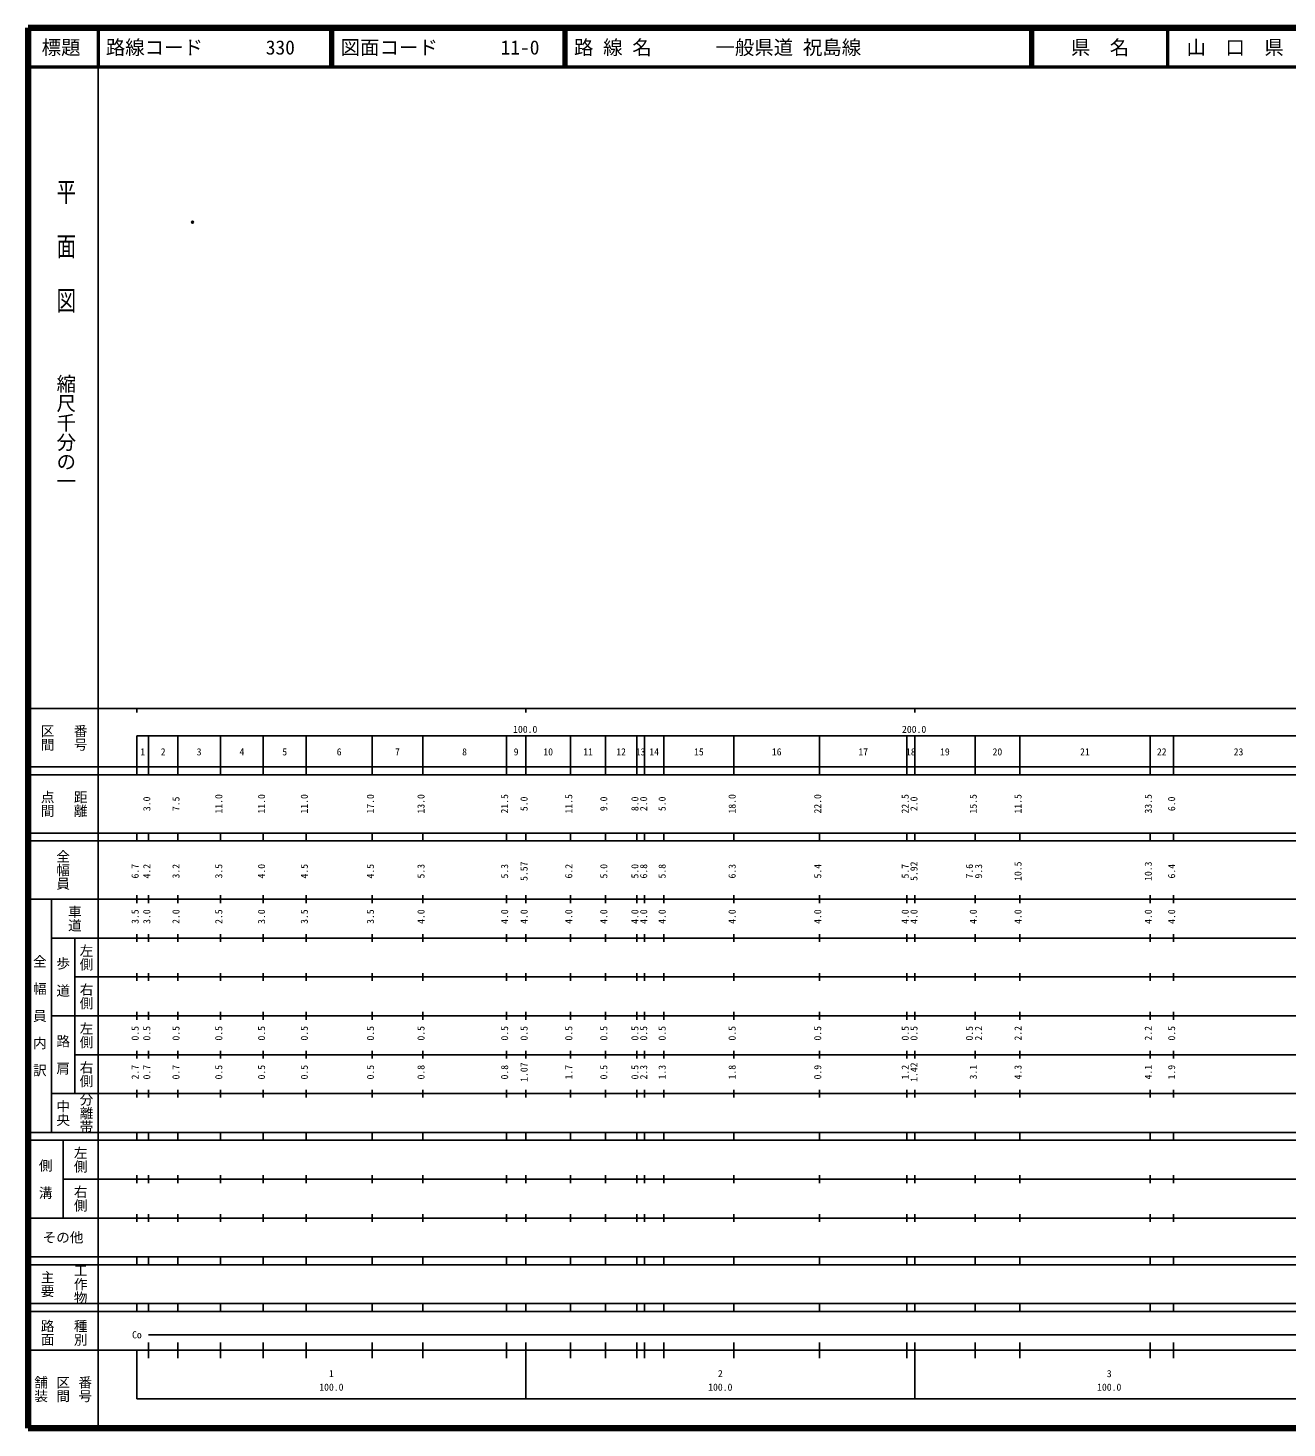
# Model space of a CAD drawing. Units: millimetres on the paper. Extents: x 40 to 680, y 20 to 380.
# Drawn here: x 40 to 363.7, y 20 to 380 of the extents above; entities that cross this region are included whole.
import ezdxf
from ezdxf.enums import TextEntityAlignment as Align

# ---------------------------------------------------------------- set-up
doc = ezdxf.new("R2010")
doc.units = ezdxf.units.MM
doc.header["$PDMODE"] = 32
doc.header["$PDSIZE"] = 0.5
doc.layers.add('M-OTRS', color=6, linetype='Continuous')
doc.layers.add('M-TTL-TXT', color=7, linetype='Continuous')
for name, color, linetype, lineweight in [('M-TTL', 2, 'Continuous', 140), ('M-TTL-BAND', 7, 'Continuous', 25), ('M-TTL-LINE', 7, 'Continuous', 50)]:
    doc.layers.add(name, color=color, linetype=linetype, lineweight=lineweight)
doc.styles.add('@ＭＳ ゴシック', font='')
doc.styles.add('ＭＳ ゴシック', font='')
doc.styles.get('@ＭＳ ゴシック').set_extended_font_data('@MS Gothic')
doc.styles.get('ＭＳ ゴシック').set_extended_font_data('MS Gothic')

msp = doc.modelspace()

# ---------------------------------------------------------------- linework, layer by layer
at = {"layer": 'M-OTRS'}
msp.add_point((82.316, 330.044), dxfattribs=at)
at = {"layer": 'M-TTL'}
for p, q in [((40, 380), (40, 20)), ((680, 380), (40, 380)), ((40, 20), (680, 20))]:
    msp.add_line(p, q, dxfattribs=at)
at = {"layer": 'M-TTL-BAND'}
for p, q in [((58, 370), (58, 20)), ((40, 205), (579, 205)), ((68, 205), (68, 204)), ((168, 205), (168, 204)), ((268, 205), (268, 204)), ((68, 198), (579, 198)), ((68, 198), (68, 188)), ((71, 188), (71, 198)), ((78.5, 188), (78.5, 198)), ((89.5, 188), (89.5, 198)), ((100.5, 188), (100.5, 198)), ((111.5, 188), (111.5, 198)), ((128.5, 188), (128.5, 198)), ((141.5, 188), (141.5, 198)), ((163, 188), (163, 198)), ((168, 188), (168, 198)), ((179.5, 188), (179.5, 198)), ((188.5, 188), (188.5, 198)), ((196.5, 188), (196.5, 198)), ((198.5, 188), (198.5, 198)), ((203.5, 188), (203.5, 198)), ((221.5, 188), (221.5, 198)), ((243.5, 188), (243.5, 198)), ((266, 188), (266, 198)), ((268, 188), (268, 198)), ((283.5, 188), (283.5, 198)), ((295, 188), (295, 198)), ((328.5, 188), (328.5, 198)), ((334.5, 188), (334.5, 198)), ((40, 190), (579, 190)), ((40, 188), (579, 188)), ((40, 173), (579, 173)), ((68, 171), (68, 173)), ((71, 171), (71, 173)), ((78.5, 171), (78.5, 173)), ((89.5, 171), (89.5, 173)), ((100.5, 171), (100.5, 173)), ((111.5, 171), (111.5, 173)), ((128.5, 171), (128.5, 173)), ((141.5, 171), (141.5, 173)), ((163, 171), (163, 173)), ((168, 171), (168, 173)), ((179.5, 171), (179.5, 173)), ((188.5, 171), (188.5, 173)), ((196.5, 171), (196.5, 173)), ((198.5, 171), (198.5, 173)), ((203.5, 171), (203.5, 173)), ((221.5, 171), (221.5, 173)), ((243.5, 171), (243.5, 173)), ((266, 171), (266, 173)), ((268, 171), (268, 173)), ((283.5, 171), (283.5, 173)), ((295, 171), (295, 173)), ((328.5, 171), (328.5, 173)), ((334.5, 171), (334.5, 173)), ((40, 171), (579, 171)), ((40, 156), (579, 156)), ((46, 96), (46, 156)), ((68, 155), (68, 157)), ((71, 155), (71, 157)), ((78.5, 155), (78.5, 157)), ((89.5, 155), (89.5, 157)), ((100.5, 155), (100.5, 157)), ((111.5, 155), (111.5, 157)), ((128.5, 155), (128.5, 157)), ((141.5, 155), (141.5, 157)), ((163, 155), (163, 157)), ((168, 155), (168, 157)), ((179.5, 155), (179.5, 157)), ((188.5, 155), (188.5, 157)), ((196.5, 155), (196.5, 157)), ((198.5, 155), (198.5, 157)), ((203.5, 155), (203.5, 157)), ((221.5, 155), (221.5, 157)), ((243.5, 155), (243.5, 157)), ((266, 155), (266, 157)), ((268, 155), (268, 157)), ((283.5, 155), (283.5, 157)), ((295, 155), (295, 157)), ((328.5, 155), (328.5, 157)), ((334.5, 155), (334.5, 157)), ((46, 146), (579, 146)), ((52, 146), (52, 106)), ((68, 145), (68, 147)), ((71, 145), (71, 147)), ((78.5, 145), (78.5, 147)), ((89.5, 145), (89.5, 147)), ((100.5, 145), (100.5, 147)), ((111.5, 145), (111.5, 147)), ((128.5, 145), (128.5, 147)), ((141.5, 145), (141.5, 147)), ((163, 145), (163, 147)), ((168, 145), (168, 147)), ((179.5, 145), (179.5, 147)), ((188.5, 145), (188.5, 147)), ((196.5, 145), (196.5, 147)), ((198.5, 145), (198.5, 147)), ((203.5, 145), (203.5, 147)), ((221.5, 145), (221.5, 147)), ((243.5, 145), (243.5, 147)), ((266, 145), (266, 147)), ((268, 145), (268, 147)), ((283.5, 145), (283.5, 147)), ((295, 145), (295, 147)), ((328.5, 145), (328.5, 147)), ((334.5, 145), (334.5, 147)), ((68, 135), (68, 137)), ((71, 135), (71, 137)), ((78.5, 135), (78.5, 137)), ((89.5, 135), (89.5, 137)), ((100.5, 135), (100.5, 137)), ((111.5, 135), (111.5, 137)), ((128.5, 135), (128.5, 137)), ((141.5, 135), (141.5, 137)), ((163, 135), (163, 137)), ((168, 135), (168, 137)), ((179.5, 135), (179.5, 137)), ((188.5, 135), (188.5, 137)), ((196.5, 135), (196.5, 137)), ((198.5, 135), (198.5, 137)), ((203.5, 135), (203.5, 137)), ((221.5, 135), (221.5, 137)), ((243.5, 135), (243.5, 137)), ((266, 135), (266, 137)), ((268, 135), (268, 137)), ((283.5, 135), (283.5, 137)), ((295, 135), (295, 137)), ((328.5, 135), (328.5, 137)), ((334.5, 135), (334.5, 137)), ((52, 136), (579, 136)), ((46, 126), (579, 126)), ((68, 125), (68, 127)), ((71, 125), (71, 127)), ((78.5, 125), (78.5, 127)), ((89.5, 125), (89.5, 127)), ((100.5, 125), (100.5, 127)), ((111.5, 125), (111.5, 127)), ((128.5, 125), (128.5, 127)), ((141.5, 125), (141.5, 127)), ((163, 125), (163, 127)), ((168, 125), (168, 127)), ((179.5, 125), (179.5, 127)), ((188.5, 125), (188.5, 127)), ((196.5, 125), (196.5, 127)), ((198.5, 125), (198.5, 127)), ((203.5, 125), (203.5, 127)), ((221.5, 125), (221.5, 127)), ((243.5, 125), (243.5, 127)), ((266, 125), (266, 127)), ((268, 125), (268, 127)), ((283.5, 125), (283.5, 127)), ((295, 125), (295, 127)), ((328.5, 125), (328.5, 127)), ((334.5, 125), (334.5, 127)), ((52, 116), (579, 116)), ((68, 115), (68, 117)), ((71, 115), (71, 117)), ((78.5, 115), (78.5, 117)), ((89.5, 115), (89.5, 117)), ((100.5, 115), (100.5, 117)), ((111.5, 115), (111.5, 117)), ((128.5, 115), (128.5, 117)), ((141.5, 115), (141.5, 117)), ((163, 115), (163, 117)), ((168, 115), (168, 117)), ((179.5, 115), (179.5, 117)), ((188.5, 115), (188.5, 117)), ((196.5, 115), (196.5, 117)), ((198.5, 115), (198.5, 117)), ((203.5, 115), (203.5, 117)), ((221.5, 115), (221.5, 117)), ((243.5, 115), (243.5, 117)), ((266, 115), (266, 117)), ((268, 115), (268, 117)), ((283.5, 115), (283.5, 117)), ((295, 115), (295, 117)), ((328.5, 115), (328.5, 117)), ((334.5, 115), (334.5, 117)), ((46, 106), (579, 106)), ((68, 105), (68, 107)), ((71, 105), (71, 107)), ((78.5, 105), (78.5, 107)), ((89.5, 105), (89.5, 107)), ((100.5, 105), (100.5, 107)), ((111.5, 105), (111.5, 107)), ((128.5, 105), (128.5, 107)), ((141.5, 105), (141.5, 107)), ((163, 105), (163, 107)), ((168, 105), (168, 107)), ((179.5, 105), (179.5, 107)), ((188.5, 105), (188.5, 107)), ((196.5, 105), (196.5, 107)), ((198.5, 105), (198.5, 107)), ((203.5, 105), (203.5, 107)), ((221.5, 105), (221.5, 107)), ((243.5, 105), (243.5, 107)), ((266, 105), (266, 107)), ((268, 105), (268, 107)), ((283.5, 105), (283.5, 107)), ((295, 105), (295, 107)), ((328.5, 105), (328.5, 107)), ((334.5, 105), (334.5, 107)), ((40, 96), (579, 96)), ((40, 94), (579, 94)), ((49, 94), (49, 74)), ((68, 94), (68, 96)), ((71, 94), (71, 96)), ((78.5, 94), (78.5, 96)), ((89.5, 94), (89.5, 96)), ((100.5, 94), (100.5, 96)), ((111.5, 94), (111.5, 96)), ((128.5, 94), (128.5, 96)), ((141.5, 94), (141.5, 96)), ((163, 94), (163, 96)), ((168, 94), (168, 96)), ((179.5, 94), (179.5, 96)), ((188.5, 94), (188.5, 96)), ((196.5, 94), (196.5, 96)), ((198.5, 94), (198.5, 96)), ((203.5, 94), (203.5, 96)), ((221.5, 94), (221.5, 96)), ((243.5, 94), (243.5, 96)), ((266, 94), (266, 96)), ((268, 94), (268, 96)), ((283.5, 94), (283.5, 96)), ((295, 94), (295, 96)), ((328.5, 94), (328.5, 96)), ((334.5, 94), (334.5, 96)), ((49, 84), (579, 84)), ((68, 83), (68, 85)), ((71, 83), (71, 85)), ((78.5, 83), (78.5, 85)), ((89.5, 83), (89.5, 85)), ((100.5, 83), (100.5, 85)), ((111.5, 83), (111.5, 85)), ((128.5, 83), (128.5, 85)), ((141.5, 83), (141.5, 85)), ((163, 83), (163, 85)), ((168, 83), (168, 85)), ((179.5, 83), (179.5, 85)), ((188.5, 83), (188.5, 85)), ((196.5, 83), (196.5, 85)), ((198.5, 83), (198.5, 85)), ((203.5, 83), (203.5, 85)), ((221.5, 83), (221.5, 85)), ((243.5, 83), (243.5, 85)), ((266, 83), (266, 85)), ((268, 83), (268, 85)), ((283.5, 83), (283.5, 85)), ((295, 83), (295, 85)), ((328.5, 83), (328.5, 85)), ((334.5, 83), (334.5, 85)), ((40, 74), (579, 74)), ((68, 73), (68, 75)), ((71, 73), (71, 75)), ((78.5, 73), (78.5, 75)), ((89.5, 73), (89.5, 75)), ((100.5, 73), (100.5, 75)), ((111.5, 73), (111.5, 75)), ((128.5, 73), (128.5, 75)), ((141.5, 73), (141.5, 75)), ((163, 73), (163, 75)), ((168, 73), (168, 75)), ((179.5, 73), (179.5, 75)), ((188.5, 73), (188.5, 75)), ((196.5, 73), (196.5, 75)), ((198.5, 73), (198.5, 75)), ((203.5, 73), (203.5, 75)), ((221.5, 73), (221.5, 75)), ((243.5, 73), (243.5, 75)), ((266, 73), (266, 75)), ((268, 73), (268, 75)), ((283.5, 73), (283.5, 75)), ((295, 73), (295, 75)), ((328.5, 73), (328.5, 75)), ((334.5, 73), (334.5, 75)), ((40, 64), (579, 64)), ((40, 62), (579, 62)), ((68, 62), (68, 64)), ((71, 62), (71, 64)), ((78.5, 62), (78.5, 64)), ((89.5, 62), (89.5, 64)), ((100.5, 62), (100.5, 64)), ((111.5, 62), (111.5, 64)), ((128.5, 62), (128.5, 64)), ((141.5, 62), (141.5, 64)), ((163, 62), (163, 64)), ((168, 62), (168, 64)), ((179.5, 62), (179.5, 64)), ((188.5, 62), (188.5, 64)), ((196.5, 62), (196.5, 64)), ((198.5, 62), (198.5, 64)), ((203.5, 62), (203.5, 64)), ((221.5, 62), (221.5, 64)), ((243.5, 62), (243.5, 64)), ((266, 62), (266, 64)), ((268, 62), (268, 64)), ((283.5, 62), (283.5, 64)), ((295, 62), (295, 64)), ((328.5, 62), (328.5, 64)), ((334.5, 62), (334.5, 64)), ((40, 52), (579, 52)), ((68, 50), (68, 52)), ((71, 50), (71, 52)), ((78.5, 50), (78.5, 52)), ((89.5, 50), (89.5, 52)), ((100.5, 50), (100.5, 52)), ((111.5, 50), (111.5, 52)), ((128.5, 50), (128.5, 52)), ((141.5, 50), (141.5, 52)), ((163, 50), (163, 52)), ((168, 50), (168, 52)), ((179.5, 50), (179.5, 52)), ((188.5, 50), (188.5, 52)), ((196.5, 50), (196.5, 52)), ((198.5, 50), (198.5, 52)), ((203.5, 50), (203.5, 52)), ((221.5, 50), (221.5, 52)), ((243.5, 50), (243.5, 52)), ((266, 50), (266, 52)), ((268, 50), (268, 52)), ((283.5, 50), (283.5, 52)), ((295, 50), (295, 52)), ((328.5, 50), (328.5, 52)), ((334.5, 50), (334.5, 52)), ((40, 50), (579, 50)), ((71, 44), (565, 44)), ((40, 40), (579, 40)), ((68, 40), (68, 27.5)), ((71, 38), (71, 42)), ((78.5, 38), (78.5, 42)), ((89.5, 38), (89.5, 42)), ((100.5, 38), (100.5, 42)), ((111.5, 38), (111.5, 42)), ((128.5, 38), (128.5, 42)), ((141.5, 38), (141.5, 42)), ((163, 38), (163, 42)), ((168, 27.5), (168, 42)), ((179.5, 38), (179.5, 42)), ((188.5, 38), (188.5, 42)), ((196.5, 38), (196.5, 42)), ((198.5, 38), (198.5, 42)), ((203.5, 38), (203.5, 42)), ((221.5, 38), (221.5, 42)), ((243.5, 38), (243.5, 42)), ((266, 38), (266, 42)), ((268, 27.5), (268, 42)), ((283.5, 38), (283.5, 42)), ((295, 38), (295, 42)), ((328.5, 38), (328.5, 42)), ((334.5, 38), (334.5, 42)), ((68, 27.5), (579, 27.5))]:
    msp.add_line(p, q, dxfattribs=at)
at = {"layer": 'M-TTL-LINE'}
for p, q in [((58, 380), (58, 370)), ((117.75, 380), (117.75, 370)), ((118.25, 380), (118.25, 370)), ((177.75, 380), (177.75, 370)), ((178.25, 380), (178.25, 370)), ((297.75, 380), (297.75, 370)), ((298.25, 380), (298.25, 370)), ((333, 380), (333, 370)), ((40, 370), (680, 370))]:
    msp.add_line(p, q, dxfattribs=at)

# ---------------------------------------------------------------- texts
at = {"layer": 'M-TTL-BAND', "style": '@ＭＳ ゴシック', "width": 1.4}
msp.add_text('平  面  図', height=3.666, rotation=270, dxfattribs=at).set_placement((49.777, 306.475), align=Align.MIDDLE_RIGHT)
at = {"layer": 'M-TTL-BAND', "style": '@ＭＳ ゴシック'}
msp.add_text('縮尺千分の一', height=3.666, rotation=270, dxfattribs=at).set_placement((49.777, 261.03), align=Align.MIDDLE_RIGHT)
for s, p in [('区間', (45, 197.5)), ('番号', (53.5, 197.5)), ('点間', (45, 180.5)), ('距離', (53.5, 180.5)), ('全幅員', (49, 163.5)), ('車道', (52, 151)), ('左側', (55, 141)), ('全\u3000幅\u3000員\u3000内\u3000訳', (43, 126)), ('歩\u3000道', (49, 136)), ('右側', (55, 131)), ('左側', (55, 121)), ('路\u3000肩', (49, 116)), ('右側', (55, 111)), ('分離帯', (55, 101)), ('中央', (49, 101)), ('左側', (53.5, 89)), ('側\u3000溝', (44.5, 84)), ('右側', (53.5, 79)), ('工作物', (53.5, 57)), ('主要', (45, 57)), ('路面', (45, 44.5)), ('種別', (53.5, 44.5)), ('舗装', (43.333, 30)), ('区間', (49, 30)), ('番号', (54.667, 30))]:
    msp.add_text(s, height=2.566, rotation=270, dxfattribs=at).set_placement(p, align=Align.MIDDLE_CENTER)
at = {"layer": 'M-TTL-BAND', "style": 'ＭＳ ゴシック'}
for s, p in [('100.0', (167.844, 198.195)), ('200.0', (267.844, 198.195)), ('1', (69.5, 192.405)), ('2', (74.75, 192.405)), ('3', (84, 192.405)), ('4', (95, 192.405)), ('5', (106, 192.405)), ('6', (120, 192.405)), ('7', (135, 192.405)), ('8', (152.25, 192.405)), ('9', (165.5, 192.405)), ('10', (173.75, 192.405)), ('11', (184, 192.405)), ('12', (192.5, 192.405)), ('13', (197.5, 192.405)), ('14', (201, 192.405)), ('15', (212.5, 192.405)), ('16', (232.5, 192.405)), ('17', (254.75, 192.405)), ('18', (267, 192.405)), ('19', (275.75, 192.405)), ('20', (289.25, 192.405)), ('21', (311.75, 192.405)), ('22', (331.5, 192.405)), ('23', (351.25, 192.405)), ('Co', (68, 42.5)), ('1', (118, 32.523)), ('2', (218, 32.523)), ('3', (318, 32.523)), ('100.0', (118, 29.033)), ('100.0', (218, 29.033)), ('100.0', (318, 29.033))]:
    msp.add_text(s, height=1.833, dxfattribs=at).set_placement(p, align=Align.BOTTOM_CENTER)
for s, p in [('3.0', (72, 180.5)), ('7.5', (79.5, 180.5)), ('11.0', (90.5, 180.5)), ('11.0', (101.5, 180.5)), ('11.0', (112.5, 180.5)), ('17.0', (129.5, 180.5)), ('13.0', (142.5, 180.5)), ('21.5', (164, 180.5)), ('5.0', (169, 180.5)), ('11.5', (180.5, 180.5)), ('9.0', (189.5, 180.5)), ('8.0', (197.5, 180.5)), ('2.0', (199.75, 180.5)), ('5.0', (204.5, 180.5)), ('18.0', (222.5, 180.5)), ('22.0', (244.5, 180.5)), ('22.5', (267, 180.5)), ('2.0', (269.25, 180.5)), ('15.5', (284.5, 180.5)), ('11.5', (296, 180.5)), ('33.5', (329.5, 180.5)), ('6.0', (335.5, 180.5)), ('6.7', (69, 163.174)), ('4.2', (72, 163.174)), ('3.2', (79.5, 163.174)), ('3.5', (90.5, 163.174)), ('4.0', (101.5, 163.174)), ('4.5', (112.5, 163.174)), ('4.5', (129.5, 163.174)), ('5.3', (142.5, 163.174)), ('5.3', (164, 163.174)), ('5.57', (169, 163.174)), ('6.2', (180.5, 163.174)), ('5.0', (189.5, 163.174)), ('5.0', (197.5, 163.174)), ('6.8', (199.75, 163.174)), ('5.8', (204.5, 163.174)), ('6.3', (222.5, 163.174)), ('5.4', (244.5, 163.174)), ('5.7', (267, 163.174)), ('5.92', (269.25, 163.174)), ('7.6', (283.5, 163.174)), ('9.3', (285.87, 163.174)), ('10.5', (296, 163.174)), ('10.3', (329.5, 163.174)), ('6.4', (335.5, 163.174)), ('3.5', (69, 151.5)), ('3.0', (72, 151.5)), ('2.0', (79.5, 151.5)), ('2.5', (90.5, 151.5)), ('3.0', (101.5, 151.5)), ('3.5', (112.5, 151.5)), ('3.5', (129.5, 151.5)), ('4.0', (142.5, 151.5)), ('4.0', (164, 151.5)), ('4.0', (169, 151.5)), ('4.0', (180.5, 151.5)), ('4.0', (189.5, 151.5)), ('4.0', (197.5, 151.5)), ('4.0', (199.75, 151.5)), ('4.0', (204.5, 151.5)), ('4.0', (222.5, 151.5)), ('4.0', (244.5, 151.5)), ('4.0', (267, 151.5)), ('4.0', (269.25, 151.5)), ('4.0', (284.5, 151.5)), ('4.0', (296, 151.5)), ('4.0', (329.5, 151.5)), ('4.0', (335.5, 151.5)), ('0.5', (69, 121.5)), ('0.5', (72, 121.5)), ('0.5', (79.5, 121.5)), ('0.5', (90.5, 121.5)), ('0.5', (101.5, 121.5)), ('0.5', (112.5, 121.5)), ('0.5', (129.5, 121.5)), ('0.5', (142.5, 121.5)), ('0.5', (164, 121.5)), ('0.5', (169, 121.5)), ('0.5', (180.5, 121.5)), ('0.5', (189.5, 121.5)), ('0.5', (197.5, 121.5)), ('0.5', (199.75, 121.5)), ('0.5', (204.5, 121.5)), ('0.5', (222.5, 121.5)), ('0.5', (244.5, 121.5)), ('0.5', (267, 121.5)), ('0.5', (269.25, 121.5)), ('0.5', (283.5, 121.5)), ('2.2', (285.87, 121.5)), ('2.2', (296, 121.5)), ('2.2', (329.5, 121.5)), ('0.5', (335.5, 121.5)), ('2.7', (69, 111.5)), ('0.7', (72, 111.5)), ('0.7', (79.5, 111.5)), ('0.5', (90.5, 111.5)), ('0.5', (101.5, 111.5)), ('0.5', (112.5, 111.5)), ('0.5', (129.5, 111.5)), ('0.8', (142.5, 111.5)), ('0.8', (164, 111.5)), ('1.07', (169, 111.5)), ('1.7', (180.5, 111.5)), ('0.5', (189.5, 111.5)), ('0.5', (197.5, 111.5)), ('2.3', (199.75, 111.5)), ('1.3', (204.5, 111.5)), ('1.8', (222.5, 111.5)), ('0.9', (244.5, 111.5)), ('1.2', (267, 111.5)), ('1.42', (269.25, 111.5)), ('3.1', (284.5, 111.5)), ('4.3', (296, 111.5)), ('4.1', (329.5, 111.5)), ('1.9', (335.5, 111.5))]:
    msp.add_text(s, height=1.833, rotation=90, dxfattribs=at).set_placement(p, align=Align.BOTTOM_CENTER)
msp.add_text('その他', height=2.566, dxfattribs=at).set_placement((49, 69), align=Align.MIDDLE_CENTER)
at = {"layer": 'M-TTL-TXT', "style": 'ＭＳ ゴシック'}
for s, p in [('標題', (48.5, 375)), ('県\u3000名', (315.625, 375)), ('山\u3000口\u3000県', (350.375, 375))]:
    msp.add_text(s, height=3.666, dxfattribs=at).set_placement(p, align=Align.MIDDLE_CENTER)
for s, p in [('路線コード', (60, 375)), ('330', (101.142, 375)), ('図面コード', (120.38, 375)), ('11-0', (161.521, 375)), ('路 線 名', (180.38, 375)), ('一般県道 祝島線', (216.734, 375))]:
    msp.add_text(s, height=3.666, dxfattribs=at).set_placement(p, align=Align.MIDDLE_LEFT)

doc.saveas('drawing.dxf')
